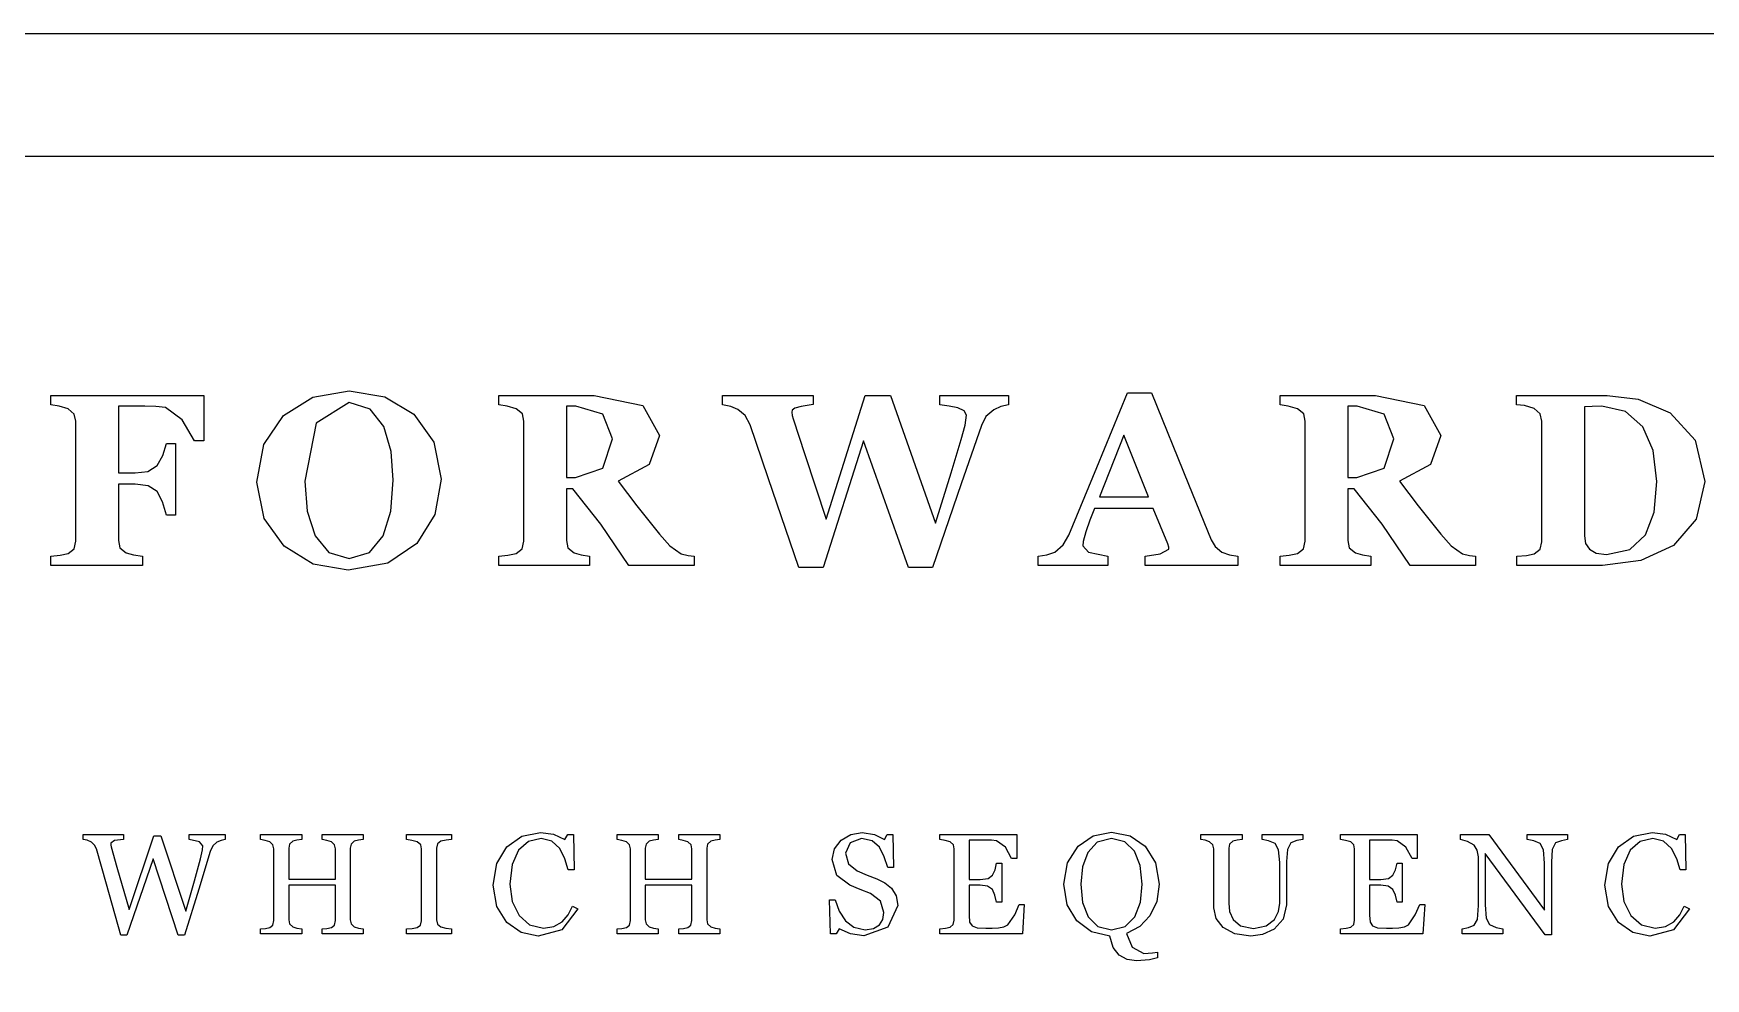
# Model space of a CAD drawing. Extents: x 0 to 118, y 2 to 170.
# Drawn here: x 44.92 to 65.35, y 156.95 to 168.5 of the extents above; entities that cross this region are included whole.
import ezdxf

# ---------------------------------------------------------------- set-up
doc = ezdxf.new("R2010")
doc.units = 0

msp = doc.modelspace()

# ---------------------------------------------------------------- linework, layer by layer
at = {"layer": 'Layer 1', "color": 7}
for points in [[(1.5, 168.5), (118.5, 168.5), (118.5, 1.5), (1.5, 1.5), (1.5, 168.5)], [(3, 167), (117, 167), (117, 3), (3, 3), (3, 167)], [(47.00122, 163.523438), (46.888427, 163.523438), (46.73755, 163.78125), (46.533935, 163.932129), (46.416747, 163.942384), (46.281982, 163.946779), (45.958253, 163.946779), (45.958253, 163.130862), (46.164795, 163.130862), (46.317138, 163.149904), (46.431398, 163.221681), (46.50171, 163.343264), (46.54419, 163.491213), (46.655518, 163.491213), (46.655518, 162.616701), (46.54419, 162.616701), (46.49878, 162.776369), (46.431398, 162.902345), (46.322997, 162.971193), (46.164795, 162.994631), (45.958253, 162.994631), (45.958253, 162.306154), (45.977303, 162.215334), (46.053475, 162.155275), (46.141365, 162.130373), (46.254157, 162.11426), (46.254157, 162), (45.133553, 162), (45.133553, 162.114258), (45.246345, 162.125975), (45.34449, 162.146483), (45.417732, 162.203611), (45.438232, 162.297361), (45.438232, 163.76367), (45.419182, 163.850096), (45.344475, 163.913084), (45.236077, 163.945311), (45.133537, 163.964353), (45.133537, 164.078611), (47.001212, 164.078611), (47.00122, 163.523438)], [(49.568115, 163.847168), (49.81128, 163.507325), (49.9021, 163.053223), (49.825927, 162.621094), (49.6062, 162.268067), (49.25171, 162.027832), (48.766845, 161.942871), (48.337648, 162.017579), (47.98169, 162.234375), (47.73999, 162.572754), (47.650635, 163.016602), (47.73706, 163.478027), (47.977295, 163.833985), (48.334717, 164.056641), (48.7771, 164.135742), (49.213622, 164.059571), (49.568115, 163.847168), (49.568115, 163.847168)], [(52.993408, 162), (52.196533, 162), (51.852295, 162.503906), (51.51245, 162.9375), (51.431885, 162.9375), (51.431885, 162.306152), (51.450935, 162.216797), (51.527108, 162.155273), (51.613533, 162.130371), (51.716073, 162.114259), (51.716073, 162), (50.607185, 162), (50.607185, 162.114258), (50.718513, 162.125975), (50.818123, 162.146483), (50.89283, 162.205076), (50.91188, 162.297361), (50.91188, 163.76367), (50.89578, 163.851561), (50.818143, 163.913084), (50.706815, 163.945311), (50.607205, 163.964353), (50.607205, 164.078611), (51.77322, 164.078611), (52.366483, 163.955564), (52.570095, 163.586423), (52.44412, 163.234861), (52.06326, 163.028318), (52.294705, 162.72949), (52.57156, 162.382322), (52.694608, 162.241697), (52.833768, 162.140623), (52.918728, 162.123045), (52.993435, 162.114255), (52.993408, 162)], [(56.833253, 163.961426), (56.742432, 163.940918), (56.653075, 163.902832), (56.556398, 163.819336), (56.505128, 163.709473), (56.256102, 162.996094), (55.90747, 161.976563), (55.613037, 161.976563), (55.06372, 163.521973), (54.568602, 161.976563), (54.27417, 161.976563), (53.89917, 163.072266), (53.679443, 163.718262), (53.616455, 163.83252), (53.525635, 163.905762), (53.440675, 163.943848), (53.338135, 163.964356), (53.338135, 164.078613), (54.447023, 164.078613), (54.447023, 163.967285), (54.300538, 163.943848), (54.224365, 163.921875), (54.192138, 163.896973), (54.186288, 163.873535), (54.190688, 163.833984), (54.202413, 163.790039), (54.344503, 163.356445), (54.608175, 162.563965), (55.08132, 164.078613), (55.391865, 164.078613), (55.941183, 162.51709), (56.134543, 163.132324), (56.257587, 163.541016), (56.304462, 163.715332), (56.322038, 163.836914), (56.29274, 163.889648), (56.216568, 163.927734), (56.109635, 163.948242), (55.99684, 163.961424), (55.99684, 164.078612), (56.833268, 164.078612), (56.833253, 163.961426)], [(59.634523, 162), (58.502198, 162), (58.502198, 162.114258), (58.688232, 162.14209), (58.795165, 162.199219), (58.79224, 162.225586), (58.780515, 162.265137), (58.60327, 162.695801), (57.885495, 162.695801), (57.829833, 162.555176), (57.778562, 162.411621), (57.74487, 162.292969), (57.74047, 162.241699), (57.810783, 162.161133), (58.048088, 162.114258), (58.048088, 162), (57.19555, 162), (57.19555, 162.114258), (57.303948, 162.128905), (57.400628, 162.164062), (57.501703, 162.250487), (57.572015, 162.372069), (57.911858, 163.196776), (58.289788, 164.107909), (58.582755, 164.107909), (59.032463, 162.991698), (59.309318, 162.312011), (59.357658, 162.231444), (59.441155, 162.164062), (59.53637, 162.128905), (59.634515, 162.114258), (59.634523, 162)], [(62.539795, 162), (61.74292, 162), (61.398682, 162.503906), (61.058838, 162.9375), (60.978273, 162.9375), (60.978273, 162.306152), (60.997323, 162.216797), (61.073495, 162.155273), (61.15992, 162.130371), (61.262457, 162.114259), (61.262457, 162), (60.153572, 162), (60.153572, 162.114258), (60.2649, 162.125975), (60.36451, 162.146483), (60.439217, 162.205076), (60.458267, 162.297361), (60.458267, 163.76367), (60.442142, 163.851561), (60.364507, 163.913084), (60.25318, 163.945311), (60.15357, 163.964353), (60.15357, 164.078611), (61.319585, 164.078611), (61.912847, 163.955564), (62.11646, 163.586423), (61.990482, 163.234861), (61.609625, 163.028318), (61.84107, 162.72949), (62.117925, 162.382322), (62.240972, 162.241697), (62.380132, 162.140623), (62.465092, 162.123045), (62.5398, 162.114255), (62.539795, 162)], [(64.917725, 163.864746), (65.225343, 163.532227), (65.34253, 163.025391), (65.23706, 162.56543), (64.960205, 162.246094), (64.560303, 162.060058), (64.093018, 162), (63.045655, 162), (63.045655, 162.114258), (63.162843, 162.123048), (63.256593, 162.140625), (63.329835, 162.199219), (63.350335, 162.290039), (63.350335, 163.763672), (63.331285, 163.853027), (63.256577, 163.918946), (63.137925, 163.952637), (63.04271, 163.964355), (63.04271, 164.078612), (64.148667, 164.078612), (64.52806, 164.033202), (64.91771, 163.864745), (64.917725, 163.864746)], [(49.19165, 162.360352), (49.286865, 162.66211), (49.316162, 163.042969), (49.289795, 163.393067), (49.20337, 163.697754), (49.036378, 163.911621), (48.7771, 163.992188), (48.374267, 163.740235), (48.236572, 163.03125), (48.26587, 162.663575), (48.361085, 162.361817), (48.528075, 162.158204), (48.7771, 162.086426), (49.026122, 162.159668), (49.19165, 162.360352), (49.19165, 162.360352)], [(51.99585, 163.54541), (51.878663, 163.848633), (51.547608, 163.945312), (51.431885, 163.945312), (51.431885, 163.075195), (51.543213, 163.075195), (51.877198, 163.187988), (51.99585, 163.54541), (51.99585, 163.54541)], [(61.542237, 163.54541), (61.42505, 163.848633), (61.093995, 163.945312), (60.978273, 163.945312), (60.978273, 163.075195), (61.0896, 163.075195), (61.423585, 163.187988), (61.542238, 163.54541), (61.542237, 163.54541)], [(64.618898, 162.375), (64.7229, 162.65332), (64.756593, 163.026856), (64.712648, 163.40332), (64.58374, 163.69336), (64.371338, 163.879394), (64.084228, 163.945312), (63.96704, 163.942383), (63.870363, 163.939452), (63.870363, 162.361816), (63.883538, 162.268066), (63.931878, 162.197753), (64.013908, 162.149413), (64.142815, 162.133301), (64.426995, 162.194824), (64.61889, 162.375), (64.618898, 162.375)], [(58.543213, 162.84082), (58.241455, 163.59375), (57.944093, 162.84082), (58.543213, 162.84082)], [(47.262268, 158.651855), (47.212708, 158.6416), (47.160583, 158.618527), (47.111878, 158.574948), (47.08026, 158.507443), (46.93927, 158.046018), (46.765808, 157.484616), (46.687195, 157.484616), (46.381287, 158.417721), (46.06256, 157.484616), (45.987365, 157.484616), (45.812195, 158.104977), (45.690857, 158.536496), (45.667782, 158.583493), (45.627622, 158.621091), (45.577207, 158.642453), (45.525937, 158.651853), (45.525937, 158.712522), (46.020687, 158.712522), (46.020687, 158.651853), (45.909605, 158.639036), (45.864317, 158.60742), (45.866892, 158.584347), (45.871167, 158.56213), (45.94038, 158.313472), (46.089062, 157.79565), (46.391552, 158.69543), (46.475292, 158.69543), (46.780347, 157.775997), (46.886305, 158.145992), (46.95979, 158.417721), (46.985425, 158.526241), (46.99055, 158.576656), (46.950387, 158.625362), (46.822215, 158.651851), (46.822215, 158.71252), (47.262277, 158.71252), (47.262268, 158.651855)], [(48.950623, 157.5), (48.447328, 157.5), (48.447328, 157.560669), (48.506287, 157.565797), (48.56012, 157.576049), (48.597717, 157.606811), (48.609667, 157.661498), (48.609667, 158.093018), (48.039722, 158.093018), (48.039722, 157.670898), (48.049122, 157.620484), (48.08843, 157.584595), (48.1397, 157.569215), (48.19866, 157.56067), (48.19866, 157.5), (47.695362, 157.5), (47.695362, 157.560669), (47.754322, 157.565797), (47.808157, 157.576049), (47.845755, 157.606811), (47.85773, 157.661498), (47.85773, 158.536498), (47.84663, 158.586059), (47.80818, 158.621948), (47.751782, 158.6416), (47.695385, 158.651855), (47.695385, 158.712524), (48.198682, 158.712524), (48.198682, 158.651855), (48.139722, 158.644165), (48.088452, 158.631348), (48.049145, 158.597168), (48.039745, 158.545044), (48.039745, 158.169067), (48.60969, 158.169067), (48.60969, 158.536499), (48.59859, 158.586059), (48.560137, 158.621948), (48.50374, 158.641601), (48.447345, 158.651856), (48.447345, 158.712525), (48.95064, 158.712525), (48.95064, 158.651856), (48.89168, 158.644166), (48.84041, 158.631348), (48.801105, 158.597168), (48.791705, 158.545044), (48.791705, 157.670899), (48.801105, 157.620484), (48.84041, 157.584595), (48.89168, 157.569215), (48.95064, 157.56067), (48.950623, 157.5)], [(50.026305, 157.5), (49.480285, 157.5), (49.480285, 157.560669), (49.546935, 157.565797), (49.60846, 157.576049), (49.649475, 157.605956), (49.6623, 157.659789), (49.6623, 158.538207), (49.6529, 158.587768), (49.608468, 158.621948), (49.543525, 158.640745), (49.480293, 158.651852), (49.480293, 158.712522), (50.026313, 158.712522), (50.026313, 158.651852), (49.96308, 158.645017), (49.898995, 158.631345), (49.855415, 158.59802), (49.844315, 158.54675), (49.844315, 157.669187), (49.85629, 157.618772), (49.899015, 157.584592), (49.95712, 157.569212), (50.026333, 157.560667), (50.026305, 157.5)], [(51.087463, 157.471802), (50.878968, 157.514526), (50.702942, 157.637573), (50.581605, 157.833252), (50.536315, 158.094727), (50.58075, 158.35791), (50.703797, 158.562134), (50.887512, 158.692871), (51.113952, 158.739014), (51.276305, 158.716796), (51.414735, 158.654418), (51.449767, 158.712524), (51.518127, 158.712524), (51.525827, 158.28015), (51.45575, 158.28015), (51.414735, 158.416869), (51.350648, 158.54248), (51.253235, 158.633056), (51.124208, 158.666381), (50.969543, 158.629638), (50.846498, 158.521118), (50.768738, 158.345092), (50.74054, 158.106689), (50.769593, 157.893066), (50.854188, 157.723022), (50.983215, 157.609374), (51.150695, 157.568359), (51.278015, 157.589721), (51.378845, 157.647827), (51.45404, 157.733276), (51.50702, 157.837524), (51.571105, 157.806762), (51.376283, 157.548706), (51.087463, 157.471801), (51.087463, 157.471802)], [(53.307313, 157.5), (52.804015, 157.5), (52.804015, 157.560669), (52.862975, 157.565797), (52.91681, 157.576049), (52.954407, 157.606811), (52.966357, 157.661498), (52.966357, 158.093018), (52.39641, 158.093018), (52.39641, 157.670898), (52.40581, 157.620484), (52.445117, 157.584595), (52.496387, 157.569215), (52.555347, 157.56067), (52.555347, 157.5), (52.05205, 157.5), (52.05205, 157.560669), (52.11101, 157.565797), (52.164842, 157.576049), (52.20244, 157.606811), (52.214415, 157.661498), (52.214415, 158.536498), (52.203315, 158.586059), (52.164862, 158.621948), (52.108467, 158.6416), (52.05207, 158.651855), (52.05207, 158.712524), (52.555367, 158.712524), (52.555367, 158.651855), (52.496407, 158.644165), (52.445137, 158.631348), (52.40583, 158.597168), (52.39643, 158.545044), (52.39643, 158.169067), (52.966377, 158.169067), (52.966377, 158.536499), (52.955277, 158.586059), (52.916827, 158.621948), (52.86043, 158.641601), (52.804032, 158.651856), (52.804032, 158.712525), (53.30733, 158.712525), (53.30733, 158.651856), (53.24837, 158.644166), (53.1971, 158.631348), (53.157792, 158.597168), (53.148392, 158.545044), (53.148392, 157.670899), (53.157792, 157.620484), (53.1971, 157.584595), (53.24837, 157.569215), (53.30733, 157.56067), (53.307313, 157.5)], [(55.404845, 158.056275), (55.461243, 157.96228), (55.480043, 157.84436), (55.361268, 157.579468), (55.066468, 157.47522), (54.904115, 157.5), (54.763978, 157.561523), (54.727235, 157.499145), (54.658875, 157.499145), (54.6469, 157.914428), (54.716113, 157.914428), (54.765673, 157.775146), (54.841723, 157.65979), (54.945118, 157.579467), (55.083545, 157.54956), (55.186082, 157.56494), (55.25786, 157.608519), (55.298023, 157.674315), (55.311698, 157.762328), (55.27068, 157.897337), (55.148488, 157.993041), (55.02117, 158.041747), (54.897268, 158.093016), (54.737478, 158.2135), (54.681083, 158.409178), (54.70928, 158.538207), (54.789603, 158.645018), (54.906667, 158.714232), (55.047657, 158.739867), (55.197195, 158.714232), (55.318533, 158.654418), (55.353568, 158.712523), (55.421925, 158.712523), (55.428775, 158.310057), (55.35956, 158.310057), (55.316835, 158.442504), (55.256168, 158.557006), (55.166445, 158.635619), (55.036563, 158.665526), (54.898135, 158.613402), (54.840885, 158.486083), (54.877628, 158.355345), (54.984438, 158.270751), (55.10663, 158.218627), (55.223698, 158.172484), (55.321962, 158.122069), (55.404847, 158.056273), (55.404845, 158.056275)], [(57.02655, 157.857178), (57.00348, 157.5), (55.996887, 157.5), (55.996887, 157.560669), (56.065247, 157.567504), (56.120787, 157.579466), (56.158385, 157.612792), (56.169485, 157.664916), (56.169485, 158.536498), (56.160085, 158.586058), (56.120777, 158.621947), (56.0584, 158.6416), (55.996877, 158.651855), (55.996877, 158.712524), (56.93511, 158.712524), (56.93511, 158.420287), (56.871022, 158.420287), (56.796682, 158.55786), (56.689015, 158.638182), (56.625782, 158.64331), (56.542043, 158.64501), (56.351492, 158.64501), (56.351492, 158.163076), (56.48821, 158.163076), (56.583913, 158.175039), (56.637748, 158.216909), (56.669363, 158.282705), (56.687313, 158.361319), (56.7514, 158.361319), (56.7514, 157.887075), (56.687313, 157.887075), (56.668513, 157.973379), (56.637753, 158.040029), (56.577083, 158.083608), (56.488215, 158.093861), (56.351498, 158.093861), (56.351498, 157.729848), (56.359198, 157.643544), (56.389105, 157.595692), (56.449773, 157.57433), (56.559148, 157.570057), (56.63349, 157.570057), (56.711247, 157.573475), (56.777898, 157.585437), (56.827458, 157.610217), (56.90949, 157.734118), (56.965032, 157.857166), (57.02655, 157.857178)], [(58.5047, 158.56897), (58.63031, 158.366455), (58.675598, 158.104981), (58.64569, 157.893067), (58.561095, 157.71875), (58.437195, 157.590576), (58.27655, 157.504273), (58.344055, 157.335938), (58.4859, 157.260742), (58.592712, 157.26587), (58.653382, 157.274415), (58.653382, 157.20691), (58.556823, 157.183838), (58.397033, 157.17102), (58.285095, 157.18811), (58.185975, 157.241088), (58.111632, 157.334228), (58.074035, 157.472656), (57.847595, 157.52478), (57.669008, 157.657226), (57.55194, 157.855469), (57.51007, 158.10498), (57.556213, 158.368164), (57.683533, 158.56897), (57.869813, 158.697143), (58.092835, 158.741577), (58.32013, 158.696289), (58.5047, 158.56897), (58.5047, 158.56897)], [(58.37738, 157.70935), (58.446595, 157.885376), (58.46882, 158.104981), (58.444045, 158.333985), (58.373123, 158.511719), (58.255203, 158.624512), (58.09285, 158.665527), (57.918533, 158.61853), (57.801468, 158.49292), (57.73738, 158.316894), (57.71688, 158.104981), (57.739105, 157.882812), (57.809173, 157.706787), (57.925385, 157.588867), (58.092865, 157.546997), (58.257783, 157.589722), (58.37741, 157.70935), (58.37738, 157.70935)], [(60.428895, 158.651856), (60.358825, 158.641601), (60.28363, 158.613402), (60.24347, 158.532226), (60.23237, 158.381835), (60.23237, 157.854613), (60.1905, 157.679442), (60.08027, 157.55725), (59.93757, 157.491454), (59.79487, 157.470946), (59.600048, 157.499999), (59.456493, 157.576903), (59.370188, 157.687987), (59.341135, 157.819579), (59.341135, 158.536498), (59.330885, 158.586059), (59.291578, 158.623657), (59.23689, 158.642454), (59.182203, 158.651854), (59.182203, 158.712523), (59.687207, 158.712523), (59.687207, 158.651854), (59.626537, 158.644164), (59.57356, 158.631347), (59.534253, 158.597167), (59.524853, 158.545043), (59.524853, 157.875121), (59.535103, 157.772582), (59.577827, 157.673461), (59.668402, 157.596556), (59.82563, 157.566649), (59.982857, 157.596556), (60.083687, 157.67517), (60.133247, 157.771727), (60.147772, 157.873412), (60.147772, 158.370727), (60.134097, 158.525391), (60.093935, 158.604859), (60.011905, 158.638183), (59.93329, 158.651856), (59.93329, 158.712525), (60.428897, 158.712525), (60.428895, 158.651856)], [(61.920715, 157.857178), (61.897645, 157.5), (60.891053, 157.5), (60.891053, 157.560669), (60.959412, 157.567504), (61.014952, 157.579466), (61.052552, 157.612792), (61.063652, 157.664916), (61.063652, 158.536498), (61.054252, 158.586058), (61.014945, 158.621947), (60.952568, 158.6416), (60.891045, 158.651855), (60.891045, 158.712524), (61.829277, 158.712524), (61.829277, 158.420287), (61.76519, 158.420287), (61.69085, 158.55786), (61.583182, 158.638182), (61.51995, 158.64331), (61.43621, 158.64501), (61.24566, 158.64501), (61.24566, 158.163076), (61.382378, 158.163076), (61.47808, 158.175039), (61.531915, 158.216909), (61.56353, 158.282705), (61.58148, 158.361319), (61.645568, 158.361319), (61.645568, 157.887075), (61.58148, 157.887075), (61.56268, 157.973379), (61.53192, 158.040029), (61.47125, 158.083608), (61.382383, 158.093861), (61.245665, 158.093861), (61.245665, 157.729848), (61.253365, 157.643544), (61.283273, 157.595692), (61.34394, 157.57433), (61.453315, 157.570057), (61.527658, 157.570057), (61.605415, 157.573475), (61.672065, 157.585437), (61.721625, 157.610217), (61.803657, 157.734118), (61.8592, 157.857166), (61.920715, 157.857178)], [(63.663758, 158.651856), (63.59027, 158.638183), (63.519348, 158.611694), (63.477477, 158.529663), (63.467227, 158.375854), (63.467227, 157.488036), (63.392885, 157.488036), (62.658023, 158.480102), (62.658023, 157.854614), (62.670848, 157.693115), (62.711863, 157.612793), (62.79304, 157.577758), (62.874218, 157.560668), (62.874218, 157.5), (62.376903, 157.5), (62.376903, 157.560669), (62.45466, 157.576904), (62.52302, 157.604248), (62.564035, 157.67688), (62.575135, 157.845214), (62.575135, 158.442505), (62.56146, 158.521118), (62.524718, 158.581787), (62.440978, 158.629639), (62.356383, 158.651856), (62.356383, 158.712525), (62.70245, 158.712525), (63.384335, 157.787964), (63.384335, 158.364747), (63.37066, 158.5271), (63.331353, 158.60315), (63.25274, 158.634767), (63.170708, 158.651857), (63.170708, 158.712525), (63.66375, 158.712525), (63.663758, 158.651856)], [(64.671082, 157.471802), (64.462585, 157.514526), (64.28656, 157.637573), (64.165222, 157.833252), (64.119935, 158.094727), (64.164367, 158.35791), (64.287415, 158.562134), (64.47113, 158.692871), (64.69757, 158.739014), (64.859925, 158.716796), (64.998353, 158.654418), (65.033385, 158.712524), (65.101745, 158.712524), (65.109445, 158.28015), (65.039378, 158.28015), (64.998363, 158.416869), (64.934275, 158.54248), (64.836863, 158.633056), (64.707835, 158.666381), (64.553173, 158.629638), (64.430125, 158.521118), (64.352365, 158.345092), (64.324168, 158.106689), (64.35322, 157.893066), (64.437815, 157.723022), (64.566843, 157.609374), (64.734325, 157.568359), (64.861643, 157.589721), (64.962473, 157.647827), (65.037668, 157.733276), (65.090648, 157.837524), (65.154735, 157.806762), (64.95991, 157.548706), (64.671093, 157.471801), (64.671082, 157.471802)]]:
    msp.add_lwpolyline(points, dxfattribs=at)

doc.saveas('drawing.dxf')
